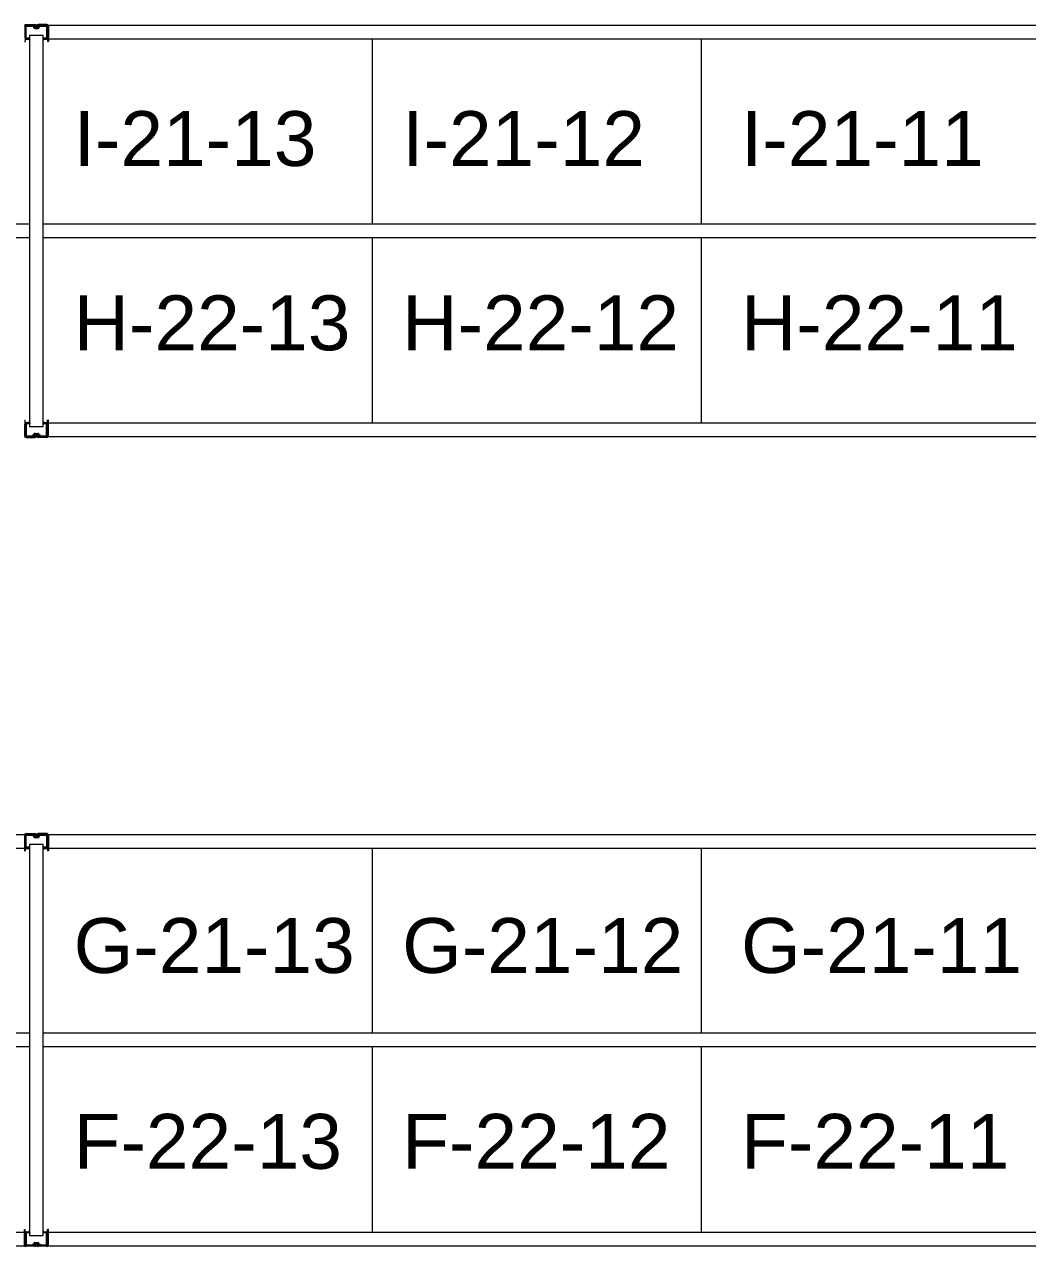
# Model space of a CAD drawing. Header units: inches. Extents: x 2743 to 10591, y -1604 to 5792.
# Drawn here: x 3122.3 to 3268.6, y 4045.9 to 4224.1 of the extents above; entities that cross this region are included whole.
import ezdxf

# ---------------------------------------------------------------- set-up
doc = ezdxf.new("R2010")
doc.units = ezdxf.units.IN
doc.header["$LTSCALE"] = 0.1875
doc.header["$MEASUREMENT"] = 0
for name, color, linetype, lineweight in [('22 Dimension', 7, 'Continuous', 5), ('32 Echelle', 160, 'Continuous', 15), ('33 Poutre', 30, 'Continuous', 15)]:
    doc.layers.add(name, color=color, linetype=linetype, lineweight=lineweight)
doc.styles.add('arial', font='')
doc.styles.get('arial').set_extended_font_data('Arial')

msp = doc.modelspace()

# ---------------------------------------------------------------- hatches: boundary and pattern name
at = {"layer": '32 Echelle'}
for points in [[(3123.08382, 4221.78941), (3123.08382, 4221.97691), (3122.89632, 4221.97691)], [(3123.08382, 4221.78941), (3123.08382, 4221.97691), (3122.89632, 4221.97691)], [(3125.08382, 4221.78941), (3125.08382, 4221.97691), (3125.27132, 4221.97691)], [(3125.08382, 4221.78941), (3125.08382, 4221.97691), (3125.27132, 4221.97691)], [(3123.08382, 4166.16441), (3123.08382, 4165.97691), (3122.89632, 4165.97691)], [(3123.08382, 4166.16441), (3123.08382, 4165.97691), (3122.89632, 4165.97691)], [(3125.08382, 4166.16441), (3125.08382, 4165.97691), (3125.27132, 4165.97691)], [(3125.08382, 4166.16441), (3125.08382, 4165.97691), (3125.27132, 4165.97691)], [(3123.08382, 4103.78941), (3123.08382, 4103.97691), (3122.89632, 4103.97691)], [(3123.08382, 4103.78941), (3123.08382, 4103.97691), (3122.89632, 4103.97691)], [(3125.08382, 4103.78941), (3125.08382, 4103.97691), (3125.27132, 4103.97691)], [(3125.08382, 4103.78941), (3125.08382, 4103.97691), (3125.27132, 4103.97691)], [(3123.08382, 4048.16441), (3123.08382, 4047.97691), (3122.89632, 4047.97691)], [(3123.08382, 4048.16441), (3123.08382, 4047.97691), (3122.89632, 4047.97691)], [(3125.08382, 4048.16441), (3125.08382, 4047.97691), (3125.27132, 4047.97691)], [(3125.08382, 4048.16441), (3125.08382, 4047.97691), (3125.27132, 4047.97691)]]:
    msp.add_hatch(color=256, dxfattribs=at).paths.add_polyline_path(points)

# ---------------------------------------------------------------- linework, layer by layer
at = {"layer": '22 Dimension'}
for p, q in [((3173.08382, 4194.97691), (3173.08382, 4221.97691)), ((3221.08382, 4194.97691), (3221.08382, 4221.97691)), ((3123.08382, 4194.97691), (2977.45882, 4194.97691)), ((3270.70882, 4194.97691), (3125.08382, 4194.97691)), ((3123.08382, 4192.97691), (2977.45882, 4192.97691)), ((3270.70882, 4192.97691), (3125.08382, 4192.97691)), ((3173.08382, 4165.97691), (3173.08382, 4192.97691)), ((3221.08382, 4165.97691), (3221.08382, 4192.97691)), ((3173.08382, 4076.97691), (3173.08382, 4103.97691)), ((3221.08382, 4076.97691), (3221.08382, 4103.97691)), ((3123.08382, 4076.97691), (2977.45882, 4076.97691)), ((3270.70882, 4076.97691), (3125.08382, 4076.97691)), ((3123.08382, 4074.97691), (2977.45882, 4074.97691)), ((3270.70882, 4074.97691), (3125.08382, 4074.97691)), ((3173.08382, 4047.97691), (3173.08382, 4074.97691)), ((3221.08382, 4047.97691), (3221.08382, 4074.97691))]:
    msp.add_line(p, q, dxfattribs=at)
at = {"layer": '32 Echelle', "linetype": 'Continuous', "lineweight": 25}
for p, q in [((3122.45886, 4223.79316), (3122.45886, 4222.16066)), ((3122.45886, 4223.79316), (3122.45886, 4222.16066)), ((3122.54886, 4222.16066), (3122.54886, 4223.79316)), ((3122.54886, 4222.16066), (3122.54886, 4223.79316)), ((3123.57145, 4223.97691), (3122.64261, 4223.97691)), ((3123.57145, 4223.97691), (3122.64261, 4223.97691)), ((3122.64261, 4223.88691), (3123.57145, 4223.88691)), ((3122.64261, 4223.88691), (3123.57145, 4223.88691)), ((3123.6611, 4223.82057), (3123.70501, 4223.67693)), ((3123.6611, 4223.82057), (3123.70501, 4223.67693)), ((3123.79108, 4223.70325), (3123.74717, 4223.84688)), ((3123.79108, 4223.70325), (3123.74717, 4223.84688)), ((3124.2869, 4223.63691), (3123.88073, 4223.63691)), ((3124.2869, 4223.63691), (3123.88073, 4223.63691)), ((3123.88073, 4223.54691), (3124.2869, 4223.54691)), ((3123.88073, 4223.54691), (3124.2869, 4223.54691)), ((3124.42047, 4223.84688), (3124.37655, 4223.70325)), ((3124.42047, 4223.84688), (3124.37655, 4223.70325)), ((3124.46262, 4223.67693), (3124.50653, 4223.82057)), ((3124.46262, 4223.67693), (3124.50653, 4223.82057)), ((3125.52502, 4223.97691), (3124.59619, 4223.97691)), ((3125.52502, 4223.97691), (3124.59619, 4223.97691)), ((3124.59619, 4223.88691), (3125.52502, 4223.88691)), ((3124.59619, 4223.88691), (3125.52502, 4223.88691)), ((3125.61877, 4223.79316), (3125.61877, 4222.16066)), ((3125.61877, 4223.79316), (3125.61877, 4222.16066)), ((3125.70877, 4222.16066), (3125.70877, 4223.79316)), ((3125.70877, 4222.16066), (3125.70877, 4223.79316)), ((3123.05886, 4222.06691), (3122.64261, 4222.06691)), ((3123.05886, 4222.06691), (3122.64261, 4222.06691)), ((3122.64261, 4221.97691), (3123.05886, 4221.97691)), ((3122.64261, 4221.97691), (3123.05886, 4221.97691)), ((3123.05886, 4221.97691), (3123.05886, 4222.06691)), ((3123.05886, 4221.97691), (3123.05886, 4222.06691)), ((3125.52502, 4222.06691), (3125.10877, 4222.06691)), ((3125.10877, 4222.06691), (3125.10877, 4221.97691)), ((3125.52502, 4222.06691), (3125.10877, 4222.06691)), ((3125.10877, 4222.06691), (3125.10877, 4221.97691)), ((3125.10877, 4221.97691), (3125.52502, 4221.97691)), ((3125.10877, 4221.97691), (3125.52502, 4221.97691)), ((3122.45886, 4164.16066), (3122.45886, 4165.79316)), ((3122.45886, 4164.16066), (3122.45886, 4165.79316)), ((3122.54886, 4165.79316), (3122.54886, 4164.16066)), ((3122.54886, 4165.79316), (3122.54886, 4164.16066)), ((3122.64261, 4165.97691), (3123.05886, 4165.97691)), ((3122.64261, 4165.97691), (3123.05886, 4165.97691)), ((3123.05886, 4165.88691), (3122.64261, 4165.88691)), ((3123.05886, 4165.88691), (3122.64261, 4165.88691)), ((3123.05886, 4165.97691), (3123.05886, 4165.88691)), ((3123.05886, 4165.97691), (3123.05886, 4165.88691)), ((3125.10877, 4165.97691), (3125.52502, 4165.97691)), ((3125.10877, 4165.88691), (3125.10877, 4165.97691)), ((3125.10877, 4165.97691), (3125.52502, 4165.97691)), ((3125.10877, 4165.88691), (3125.10877, 4165.97691)), ((3125.52502, 4165.88691), (3125.10877, 4165.88691)), ((3125.52502, 4165.88691), (3125.10877, 4165.88691)), ((3125.61877, 4164.16066), (3125.61877, 4165.79316)), ((3125.61877, 4164.16066), (3125.61877, 4165.79316)), ((3125.70877, 4165.79316), (3125.70877, 4164.16066)), ((3125.70877, 4165.79316), (3125.70877, 4164.16066)), ((3122.64261, 4164.06691), (3123.57145, 4164.06691)), ((3122.64261, 4164.06691), (3123.57145, 4164.06691)), ((3123.57145, 4163.97691), (3122.64261, 4163.97691)), ((3123.57145, 4163.97691), (3122.64261, 4163.97691)), ((3123.6611, 4164.13325), (3123.70501, 4164.27688)), ((3123.6611, 4164.13325), (3123.70501, 4164.27688)), ((3123.79108, 4164.25057), (3123.74717, 4164.10693)), ((3123.79108, 4164.25057), (3123.74717, 4164.10693)), ((3123.88073, 4164.40691), (3124.2869, 4164.40691)), ((3123.88073, 4164.40691), (3124.2869, 4164.40691)), ((3124.2869, 4164.31691), (3123.88073, 4164.31691)), ((3124.2869, 4164.31691), (3123.88073, 4164.31691)), ((3124.42047, 4164.10693), (3124.37655, 4164.25057)), ((3124.42047, 4164.10693), (3124.37655, 4164.25057)), ((3124.46262, 4164.27688), (3124.50653, 4164.13325)), ((3124.46262, 4164.27688), (3124.50653, 4164.13325)), ((3124.59619, 4164.06691), (3125.52502, 4164.06691)), ((3124.59619, 4164.06691), (3125.52502, 4164.06691)), ((3125.52502, 4163.97691), (3124.59619, 4163.97691)), ((3125.52502, 4163.97691), (3124.59619, 4163.97691)), ((3122.45886, 4105.79316), (3122.45886, 4104.16066)), ((3122.45886, 4105.79316), (3122.45886, 4104.16066)), ((3122.54886, 4104.16066), (3122.54886, 4105.79316)), ((3122.54886, 4104.16066), (3122.54886, 4105.79316)), ((3123.57145, 4105.97691), (3122.64261, 4105.97691)), ((3123.57145, 4105.97691), (3122.64261, 4105.97691)), ((3122.64261, 4105.88691), (3123.57145, 4105.88691)), ((3122.64261, 4105.88691), (3123.57145, 4105.88691)), ((3123.6611, 4105.82057), (3123.70501, 4105.67693)), ((3123.6611, 4105.82057), (3123.70501, 4105.67693)), ((3123.79108, 4105.70325), (3123.74717, 4105.84688)), ((3123.79108, 4105.70325), (3123.74717, 4105.84688)), ((3124.2869, 4105.63691), (3123.88073, 4105.63691)), ((3124.2869, 4105.63691), (3123.88073, 4105.63691)), ((3123.88073, 4105.54691), (3124.2869, 4105.54691)), ((3123.88073, 4105.54691), (3124.2869, 4105.54691)), ((3124.42047, 4105.84688), (3124.37655, 4105.70325)), ((3124.42047, 4105.84688), (3124.37655, 4105.70325)), ((3124.46262, 4105.67693), (3124.50653, 4105.82057)), ((3124.46262, 4105.67693), (3124.50653, 4105.82057)), ((3125.52502, 4105.97691), (3124.59619, 4105.97691)), ((3125.52502, 4105.97691), (3124.59619, 4105.97691)), ((3124.59619, 4105.88691), (3125.52502, 4105.88691)), ((3124.59619, 4105.88691), (3125.52502, 4105.88691)), ((3125.61877, 4105.79316), (3125.61877, 4104.16066)), ((3125.61877, 4105.79316), (3125.61877, 4104.16066)), ((3125.70877, 4104.16066), (3125.70877, 4105.79316)), ((3125.70877, 4104.16066), (3125.70877, 4105.79316)), ((3123.05886, 4104.06691), (3122.64261, 4104.06691)), ((3123.05886, 4104.06691), (3122.64261, 4104.06691)), ((3122.64261, 4103.97691), (3123.05886, 4103.97691)), ((3122.64261, 4103.97691), (3123.05886, 4103.97691)), ((3123.05886, 4103.97691), (3123.05886, 4104.06691)), ((3123.05886, 4103.97691), (3123.05886, 4104.06691)), ((3125.52502, 4104.06691), (3125.10877, 4104.06691)), ((3125.10877, 4104.06691), (3125.10877, 4103.97691)), ((3125.52502, 4104.06691), (3125.10877, 4104.06691)), ((3125.10877, 4104.06691), (3125.10877, 4103.97691)), ((3125.10877, 4103.97691), (3125.52502, 4103.97691)), ((3125.10877, 4103.97691), (3125.52502, 4103.97691)), ((3122.45886, 4046.16066), (3122.45886, 4047.79316)), ((3122.45886, 4046.16066), (3122.45886, 4047.79316)), ((3122.54886, 4047.79316), (3122.54886, 4046.16066)), ((3122.54886, 4047.79316), (3122.54886, 4046.16066)), ((3122.64261, 4047.97691), (3123.05886, 4047.97691)), ((3122.64261, 4047.97691), (3123.05886, 4047.97691)), ((3123.05886, 4047.88691), (3122.64261, 4047.88691)), ((3123.05886, 4047.88691), (3122.64261, 4047.88691)), ((3123.05886, 4047.97691), (3123.05886, 4047.88691)), ((3123.05886, 4047.97691), (3123.05886, 4047.88691)), ((3125.10877, 4047.97691), (3125.52502, 4047.97691)), ((3125.10877, 4047.88691), (3125.10877, 4047.97691)), ((3125.10877, 4047.97691), (3125.52502, 4047.97691)), ((3125.10877, 4047.88691), (3125.10877, 4047.97691)), ((3125.52502, 4047.88691), (3125.10877, 4047.88691)), ((3125.52502, 4047.88691), (3125.10877, 4047.88691)), ((3125.61877, 4046.16066), (3125.61877, 4047.79316)), ((3125.61877, 4046.16066), (3125.61877, 4047.79316)), ((3125.70877, 4047.79316), (3125.70877, 4046.16066)), ((3125.70877, 4047.79316), (3125.70877, 4046.16066)), ((3122.64261, 4046.06691), (3123.57145, 4046.06691)), ((3122.64261, 4046.06691), (3123.57145, 4046.06691)), ((3123.6611, 4046.13325), (3123.70501, 4046.27688)), ((3123.6611, 4046.13325), (3123.70501, 4046.27688)), ((3123.79108, 4046.25057), (3123.74717, 4046.10693)), ((3123.79108, 4046.25057), (3123.74717, 4046.10693)), ((3123.88073, 4046.40691), (3124.2869, 4046.40691)), ((3123.88073, 4046.40691), (3124.2869, 4046.40691)), ((3124.2869, 4046.31691), (3123.88073, 4046.31691)), ((3124.2869, 4046.31691), (3123.88073, 4046.31691)), ((3124.42047, 4046.10693), (3124.37655, 4046.25057)), ((3124.42047, 4046.10693), (3124.37655, 4046.25057)), ((3124.46262, 4046.27688), (3124.50653, 4046.13325)), ((3124.46262, 4046.27688), (3124.50653, 4046.13325)), ((3124.59619, 4046.06691), (3125.52502, 4046.06691)), ((3124.59619, 4046.06691), (3125.52502, 4046.06691)), ((3123.57145, 4045.97691), (3122.64261, 4045.97691)), ((3123.57145, 4045.97691), (3122.64261, 4045.97691)), ((3125.52502, 4045.97691), (3124.59619, 4045.97691)), ((3125.52502, 4045.97691), (3124.59619, 4045.97691))]:
    msp.add_line(p, q, dxfattribs=at)
at = {"layer": '32 Echelle'}
for p, q in [((3125.08382, 4222.47691), (3123.08382, 4222.47691)), ((3123.08382, 4222.47691), (3123.08382, 4165.47691)), ((3125.08382, 4222.47691), (3123.08382, 4222.47691)), ((3123.08382, 4222.47691), (3123.08382, 4165.47691)), ((3125.08382, 4165.47691), (3125.08382, 4222.47691)), ((3125.08382, 4165.47691), (3125.08382, 4222.47691)), ((3123.08382, 4221.97691), (3122.89632, 4221.97691)), ((3123.08382, 4221.78941), (3122.89632, 4221.97691)), ((3123.08382, 4221.97691), (3122.89632, 4221.97691)), ((3123.08382, 4221.78941), (3122.89632, 4221.97691)), ((3123.08382, 4221.78941), (3123.08382, 4221.97691)), ((3123.08382, 4221.78941), (3123.08382, 4221.97691)), ((3125.08382, 4221.97691), (3125.27132, 4221.97691)), ((3125.08382, 4221.78941), (3125.08382, 4221.97691)), ((3125.08382, 4221.78941), (3125.27132, 4221.97691)), ((3125.08382, 4221.97691), (3125.27132, 4221.97691)), ((3125.08382, 4221.78941), (3125.08382, 4221.97691)), ((3125.08382, 4221.78941), (3125.27132, 4221.97691)), ((3123.08382, 4166.16441), (3122.89632, 4165.97691)), ((3123.08382, 4166.16441), (3122.89632, 4165.97691)), ((3123.08382, 4165.97691), (3122.89632, 4165.97691)), ((3123.08382, 4165.97691), (3122.89632, 4165.97691)), ((3123.08382, 4166.16441), (3123.08382, 4165.97691)), ((3123.08382, 4166.16441), (3123.08382, 4165.97691)), ((3123.08382, 4165.47691), (3125.08382, 4165.47691)), ((3123.08382, 4165.47691), (3125.08382, 4165.47691)), ((3125.08382, 4166.16441), (3125.08382, 4165.97691)), ((3125.08382, 4166.16441), (3125.27132, 4165.97691)), ((3125.08382, 4166.16441), (3125.08382, 4165.97691)), ((3125.08382, 4166.16441), (3125.27132, 4165.97691)), ((3125.08382, 4165.97691), (3125.27132, 4165.97691)), ((3125.08382, 4165.97691), (3125.27132, 4165.97691)), ((3123.08382, 4103.97691), (3122.89632, 4103.97691)), ((3123.08382, 4103.78941), (3122.89632, 4103.97691)), ((3123.08382, 4103.97691), (3122.89632, 4103.97691)), ((3123.08382, 4103.78941), (3122.89632, 4103.97691)), ((3125.08382, 4104.47691), (3123.08382, 4104.47691)), ((3123.08382, 4104.47691), (3123.08382, 4047.47691)), ((3125.08382, 4104.47691), (3123.08382, 4104.47691)), ((3123.08382, 4104.47691), (3123.08382, 4047.47691)), ((3123.08382, 4103.78941), (3123.08382, 4103.97691)), ((3123.08382, 4103.78941), (3123.08382, 4103.97691)), ((3125.08382, 4047.47691), (3125.08382, 4104.47691)), ((3125.08382, 4047.47691), (3125.08382, 4104.47691)), ((3125.08382, 4103.97691), (3125.27132, 4103.97691)), ((3125.08382, 4103.78941), (3125.08382, 4103.97691)), ((3125.08382, 4103.78941), (3125.27132, 4103.97691)), ((3125.08382, 4103.97691), (3125.27132, 4103.97691)), ((3125.08382, 4103.78941), (3125.08382, 4103.97691)), ((3125.08382, 4103.78941), (3125.27132, 4103.97691)), ((3123.08382, 4048.16441), (3122.89632, 4047.97691)), ((3123.08382, 4048.16441), (3122.89632, 4047.97691)), ((3123.08382, 4047.97691), (3122.89632, 4047.97691)), ((3123.08382, 4047.97691), (3122.89632, 4047.97691)), ((3123.08382, 4048.16441), (3123.08382, 4047.97691)), ((3123.08382, 4048.16441), (3123.08382, 4047.97691)), ((3125.08382, 4048.16441), (3125.08382, 4047.97691)), ((3125.08382, 4048.16441), (3125.27132, 4047.97691)), ((3125.08382, 4048.16441), (3125.08382, 4047.97691)), ((3125.08382, 4048.16441), (3125.27132, 4047.97691)), ((3125.08382, 4047.97691), (3125.27132, 4047.97691)), ((3125.08382, 4047.97691), (3125.27132, 4047.97691)), ((3123.08382, 4047.47691), (3125.08382, 4047.47691)), ((3123.08382, 4047.47691), (3125.08382, 4047.47691))]:
    msp.add_line(p, q, dxfattribs=at)
at = {"layer": '32 Echelle', "linetype": 'Continuous', "lineweight": 25}
for centre, radius, start, end in [((3122.64261, 4223.79316), 0.18375, 90, 180), ((3122.64261, 4223.79316), 0.18375, 90, 180), ((3122.64261, 4223.79316), 0.09375, 90, 180), ((3122.64261, 4223.79316), 0.09375, 90, 180), ((3123.57145, 4223.79316), 0.18375, 17, 90), ((3123.57145, 4223.79316), 0.18375, 17, 90), ((3123.57145, 4223.79316), 0.09375, 17, 90), ((3123.57145, 4223.79316), 0.09375, 17, 90), ((3123.88073, 4223.73066), 0.18375, 197, 270), ((3123.88073, 4223.73066), 0.18375, 197, 270), ((3123.88073, 4223.73066), 0.09375, 197, 270), ((3123.88073, 4223.73066), 0.09375, 197, 270), ((3124.2869, 4223.73066), 0.09375, 270, 343), ((3124.2869, 4223.73066), 0.09375, 270, 343), ((3124.2869, 4223.73066), 0.18375, 270, 343), ((3124.2869, 4223.73066), 0.18375, 270, 343), ((3124.59619, 4223.79316), 0.18375, 90, 163), ((3124.59619, 4223.79316), 0.18375, 90, 163), ((3124.59619, 4223.79316), 0.09375, 90, 163), ((3124.59619, 4223.79316), 0.09375, 90, 163), ((3125.52502, 4223.79316), 0.18375, 0, 90), ((3125.52502, 4223.79316), 0.18375, 0, 90), ((3125.52502, 4223.79316), 0.09375, 0, 90), ((3125.52502, 4223.79316), 0.09375, 0, 90), ((3122.64261, 4222.16066), 0.18375, 180, 270), ((3122.64261, 4222.16066), 0.18375, 180, 270), ((3122.64261, 4222.16066), 0.09375, 180, 270), ((3122.64261, 4222.16066), 0.09375, 180, 270), ((3125.52502, 4222.16066), 0.09375, 270, 0), ((3125.52502, 4222.16066), 0.18375, 270, 0), ((3125.52502, 4222.16066), 0.09375, 270, 0), ((3125.52502, 4222.16066), 0.18375, 270, 0), ((3122.64261, 4165.79316), 0.18375, 90, 180), ((3122.64261, 4165.79316), 0.18375, 90, 180), ((3122.64261, 4165.79316), 0.09375, 90, 180), ((3122.64261, 4165.79316), 0.09375, 90, 180), ((3125.52502, 4165.79316), 0.18375, 0, 90), ((3125.52502, 4165.79316), 0.18375, 0, 90), ((3125.52502, 4165.79316), 0.09375, 0, 90), ((3125.52502, 4165.79316), 0.09375, 0, 90), ((3122.64261, 4164.16066), 0.18375, 180, 270), ((3122.64261, 4164.16066), 0.18375, 180, 270), ((3122.64261, 4164.16066), 0.09375, 180, 270), ((3122.64261, 4164.16066), 0.09375, 180, 270), ((3123.57145, 4164.16066), 0.09375, 270, 343), ((3123.57145, 4164.16066), 0.09375, 270, 343), ((3123.57145, 4164.16066), 0.18375, 270, 343), ((3123.57145, 4164.16066), 0.18375, 270, 343), ((3123.88073, 4164.22316), 0.18375, 90, 163), ((3123.88073, 4164.22316), 0.18375, 90, 163), ((3123.88073, 4164.22316), 0.09375, 90, 163), ((3123.88073, 4164.22316), 0.09375, 90, 163), ((3124.2869, 4164.22316), 0.18375, 17, 90), ((3124.2869, 4164.22316), 0.18375, 17, 90), ((3124.2869, 4164.22316), 0.09375, 17, 90), ((3124.2869, 4164.22316), 0.09375, 17, 90), ((3124.59619, 4164.16066), 0.18375, 197, 270), ((3124.59619, 4164.16066), 0.18375, 197, 270), ((3124.59619, 4164.16066), 0.09375, 197, 270), ((3124.59619, 4164.16066), 0.09375, 197, 270), ((3125.52502, 4164.16066), 0.09375, 270, 0), ((3125.52502, 4164.16066), 0.18375, 270, 0), ((3125.52502, 4164.16066), 0.09375, 270, 0), ((3125.52502, 4164.16066), 0.18375, 270, 0), ((3122.64261, 4105.79316), 0.18375, 90, 180), ((3122.64261, 4105.79316), 0.18375, 90, 180), ((3122.64261, 4105.79316), 0.09375, 90, 180), ((3122.64261, 4105.79316), 0.09375, 90, 180), ((3123.57145, 4105.79316), 0.18375, 17, 90), ((3123.57145, 4105.79316), 0.18375, 17, 90), ((3123.57145, 4105.79316), 0.09375, 17, 90), ((3123.57145, 4105.79316), 0.09375, 17, 90), ((3123.88073, 4105.73066), 0.18375, 197, 270), ((3123.88073, 4105.73066), 0.18375, 197, 270), ((3123.88073, 4105.73066), 0.09375, 197, 270), ((3123.88073, 4105.73066), 0.09375, 197, 270), ((3124.2869, 4105.73066), 0.09375, 270, 343), ((3124.2869, 4105.73066), 0.09375, 270, 343), ((3124.2869, 4105.73066), 0.18375, 270, 343), ((3124.2869, 4105.73066), 0.18375, 270, 343), ((3124.59619, 4105.79316), 0.18375, 90, 163), ((3124.59619, 4105.79316), 0.18375, 90, 163), ((3124.59619, 4105.79316), 0.09375, 90, 163), ((3124.59619, 4105.79316), 0.09375, 90, 163), ((3125.52502, 4105.79316), 0.18375, 0, 90), ((3125.52502, 4105.79316), 0.18375, 0, 90), ((3125.52502, 4105.79316), 0.09375, 0, 90), ((3125.52502, 4105.79316), 0.09375, 0, 90), ((3122.64261, 4104.16066), 0.18375, 180, 270), ((3122.64261, 4104.16066), 0.18375, 180, 270), ((3122.64261, 4104.16066), 0.09375, 180, 270), ((3122.64261, 4104.16066), 0.09375, 180, 270), ((3125.52502, 4104.16066), 0.09375, 270, 0), ((3125.52502, 4104.16066), 0.18375, 270, 0), ((3125.52502, 4104.16066), 0.09375, 270, 0), ((3125.52502, 4104.16066), 0.18375, 270, 0), ((3122.64261, 4047.79316), 0.18375, 90, 180), ((3122.64261, 4047.79316), 0.18375, 90, 180), ((3122.64261, 4047.79316), 0.09375, 90, 180), ((3122.64261, 4047.79316), 0.09375, 90, 180), ((3125.52502, 4047.79316), 0.18375, 0, 90), ((3125.52502, 4047.79316), 0.18375, 0, 90), ((3125.52502, 4047.79316), 0.09375, 0, 90), ((3125.52502, 4047.79316), 0.09375, 0, 90), ((3122.64261, 4046.16066), 0.18375, 180, 270), ((3122.64261, 4046.16066), 0.18375, 180, 270), ((3122.64261, 4046.16066), 0.09375, 180, 270), ((3122.64261, 4046.16066), 0.09375, 180, 270), ((3123.57145, 4046.16066), 0.09375, 270, 343), ((3123.57145, 4046.16066), 0.09375, 270, 343), ((3123.57145, 4046.16066), 0.18375, 270, 343), ((3123.57145, 4046.16066), 0.18375, 270, 343), ((3123.88073, 4046.22316), 0.18375, 90, 163), ((3123.88073, 4046.22316), 0.18375, 90, 163), ((3123.88073, 4046.22316), 0.09375, 90, 163), ((3123.88073, 4046.22316), 0.09375, 90, 163), ((3124.2869, 4046.22316), 0.18375, 17, 90), ((3124.2869, 4046.22316), 0.18375, 17, 90), ((3124.2869, 4046.22316), 0.09375, 17, 90), ((3124.2869, 4046.22316), 0.09375, 17, 90), ((3124.59619, 4046.16066), 0.18375, 197, 270), ((3124.59619, 4046.16066), 0.18375, 197, 270), ((3124.59619, 4046.16066), 0.09375, 197, 270), ((3124.59619, 4046.16066), 0.09375, 197, 270), ((3125.52502, 4046.16066), 0.09375, 270, 0), ((3125.52502, 4046.16066), 0.18375, 270, 0), ((3125.52502, 4046.16066), 0.09375, 270, 0), ((3125.52502, 4046.16066), 0.18375, 270, 0)]:
    msp.add_arc(centre, radius, start, end, dxfattribs=at)
at = {"layer": '33 Poutre'}
for p, q in [((3122.45282, 4223.85191), (3122.45282, 4221.59591)), ((3122.57782, 4224.09591), (3123.83982, 4224.09591)), ((3123.83982, 4223.97691), (3122.57782, 4223.97691)), ((3123.96482, 4223.63691), (3123.96482, 4223.85191)), ((3123.96482, 4223.63691), (3124.08382, 4223.63691)), ((3124.08382, 4223.63691), (3124.08382, 4223.85191)), ((3124.08382, 4223.63691), (3124.08382, 4223.85191)), ((3124.20282, 4223.63691), (3124.08382, 4223.63691)), ((3124.20282, 4223.63691), (3124.20282, 4223.85191)), ((3125.58982, 4224.09591), (3124.32782, 4224.09591)), ((3124.32782, 4223.97691), (3125.58982, 4223.97691)), ((3125.71482, 4223.85191), (3125.71482, 4221.59591)), ((3125.83382, 4223.97691), (3269.95882, 4223.97691)), ((3125.83382, 4223.97691), (3125.83382, 4221.97691)), ((3125.83382, 4223.85191), (3125.83382, 4221.59591)), ((3122.33382, 4221.59591), (3122.45282, 4221.59591)), ((3125.83382, 4221.59591), (3125.71482, 4221.59591)), ((3125.83382, 4221.97691), (3269.95882, 4221.97691)), ((3122.33382, 4166.35791), (3122.45282, 4166.35791)), ((3122.45282, 4164.10191), (3122.45282, 4166.35791)), ((3125.83382, 4166.35791), (3125.71482, 4166.35791)), ((3125.71482, 4164.10191), (3125.71482, 4166.35791)), ((3125.83382, 4164.10191), (3125.83382, 4166.35791)), ((3125.83382, 4165.97691), (3269.95882, 4165.97691)), ((3125.83382, 4163.97691), (3125.83382, 4165.97691)), ((3123.83982, 4163.97691), (3122.57782, 4163.97691)), ((3122.57782, 4163.85791), (3123.83982, 4163.85791)), ((3123.96482, 4164.31691), (3123.96482, 4164.10191)), ((3123.96482, 4164.31691), (3124.08382, 4164.31691)), ((3124.08382, 4164.31691), (3124.08382, 4164.10191)), ((3124.08382, 4164.31691), (3124.08382, 4164.10191)), ((3124.20282, 4164.31691), (3124.08382, 4164.31691)), ((3124.20282, 4164.31691), (3124.20282, 4164.10191)), ((3124.32782, 4163.97691), (3125.58982, 4163.97691)), ((3125.58982, 4163.85791), (3124.32782, 4163.85791)), ((3125.83382, 4163.97691), (3269.95882, 4163.97691)), ((2978.20882, 4105.97691), (3122.33382, 4105.97691)), ((3122.33382, 4105.97691), (3122.33382, 4103.97691)), ((3122.33382, 4105.85191), (3122.33382, 4103.59591)), ((3122.45282, 4105.85191), (3122.45282, 4103.59591)), ((3122.57782, 4106.09591), (3123.83982, 4106.09591)), ((3123.83982, 4105.97691), (3122.57782, 4105.97691)), ((3123.96482, 4105.63691), (3123.96482, 4105.85191)), ((3123.96482, 4105.63691), (3124.08382, 4105.63691)), ((3124.08382, 4105.63691), (3124.08382, 4105.85191)), ((3124.08382, 4105.63691), (3124.08382, 4105.85191)), ((3124.20282, 4105.63691), (3124.08382, 4105.63691)), ((3124.20282, 4105.63691), (3124.20282, 4105.85191)), ((3125.58982, 4106.09591), (3124.32782, 4106.09591)), ((3124.32782, 4105.97691), (3125.58982, 4105.97691)), ((3125.71482, 4105.85191), (3125.71482, 4103.59591)), ((3125.83382, 4105.97691), (3269.95882, 4105.97691)), ((3125.83382, 4105.97691), (3125.83382, 4103.97691)), ((3125.83382, 4105.85191), (3125.83382, 4103.59591)), ((2978.20882, 4103.97691), (3122.33382, 4103.97691)), ((3122.33382, 4103.59591), (3122.45282, 4103.59591)), ((3125.83382, 4103.59591), (3125.71482, 4103.59591)), ((3125.83382, 4103.97691), (3269.95882, 4103.97691)), ((2978.20882, 4047.97691), (3122.33382, 4047.97691)), ((3122.33382, 4046.10191), (3122.33382, 4048.35791)), ((3122.33382, 4048.35791), (3122.45282, 4048.35791)), ((3122.33382, 4045.97691), (3122.33382, 4047.97691)), ((3122.45282, 4046.10191), (3122.45282, 4048.35791)), ((3125.83382, 4048.35791), (3125.71482, 4048.35791)), ((3125.71482, 4046.10191), (3125.71482, 4048.35791)), ((3125.83382, 4046.10191), (3125.83382, 4048.35791)), ((3125.83382, 4047.97691), (3269.95882, 4047.97691)), ((3125.83382, 4045.97691), (3125.83382, 4047.97691)), ((3123.96482, 4046.31691), (3123.96482, 4046.10191)), ((3123.96482, 4046.31691), (3124.08382, 4046.31691)), ((3124.08382, 4046.31691), (3124.08382, 4046.10191)), ((3124.08382, 4046.31691), (3124.08382, 4046.10191)), ((3124.20282, 4046.31691), (3124.08382, 4046.31691)), ((3124.20282, 4046.31691), (3124.20282, 4046.10191)), ((2978.20882, 4045.97691), (3122.33382, 4045.97691)), ((3123.83982, 4045.97691), (3122.57782, 4045.97691)), ((3124.32782, 4045.97691), (3125.58982, 4045.97691)), ((3125.83382, 4045.97691), (3269.95882, 4045.97691))]:
    msp.add_line(p, q, dxfattribs=at)
for centre, radius, start, end in [((3122.57782, 4223.85191), 0.244, 90, 180), ((3122.57782, 4223.85191), 0.125, 90, 180), ((3123.83982, 4223.85191), 0.244, 0, 90), ((3123.83982, 4223.85191), 0.125, 0, 90), ((3124.32782, 4223.85191), 0.244, 90, 180), ((3124.32782, 4223.85191), 0.125, 90, 180), ((3125.58982, 4223.85191), 0.244, 0, 90), ((3125.58982, 4223.85191), 0.125, 0, 90), ((3122.57782, 4164.10191), 0.244, 180, 270), ((3122.57782, 4164.10191), 0.125, 180, 270), ((3123.83982, 4164.10191), 0.125, 270, 0), ((3123.83982, 4164.10191), 0.244, 270, 0), ((3124.32782, 4164.10191), 0.244, 180, 270), ((3124.32782, 4164.10191), 0.125, 180, 270), ((3125.58982, 4164.10191), 0.244, 270, 0), ((3125.58982, 4164.10191), 0.125, 270, 0), ((3122.57782, 4105.85191), 0.244, 90, 180), ((3122.57782, 4105.85191), 0.125, 90, 180), ((3123.83982, 4105.85191), 0.244, 0, 90), ((3123.83982, 4105.85191), 0.125, 0, 90), ((3124.32782, 4105.85191), 0.244, 90, 180), ((3124.32782, 4105.85191), 0.125, 90, 180), ((3125.58982, 4105.85191), 0.244, 0, 90), ((3125.58982, 4105.85191), 0.125, 0, 90), ((3122.57782, 4046.10191), 0.244, 180, 270), ((3122.57782, 4046.10191), 0.125, 180, 270), ((3123.83982, 4046.10191), 0.125, 270, 0), ((3123.83982, 4046.10191), 0.244, 270, 0), ((3124.32782, 4046.10191), 0.244, 180, 270), ((3124.32782, 4046.10191), 0.125, 180, 270), ((3125.58982, 4046.10191), 0.244, 270, 0), ((3125.58982, 4046.10191), 0.125, 270, 0)]:
    msp.add_arc(centre, radius, start, end, dxfattribs=at)

# ---------------------------------------------------------------- texts
at = {"layer": '22 Dimension', "char_height": 8, "attachment_point": 1, "style": 'arial'}
for s, insert in [('{\\fArial Unicode MS|b0|i0|c0|p2;\\C8;I-21-13}', (3129.50758, 4211.44855)), ('{\\fArial Unicode MS|b0|i0|c0|p2;\\C8;I-21-12}', (3177.42095, 4211.44855)), ('{\\fArial Unicode MS|b0|i0|c0|p2;\\C8;I-21-11}', (3226.83748, 4211.44855)), ('{\\fArial Unicode MS|b0|i0|c0|p2;\\C8;H-22-13}', (3129.50758, 4184.57601)), ('{\\fArial Unicode MS|b0|i0|c0|p2;\\C8;H-22-12}', (3177.42095, 4184.57601)), ('{\\fArial Unicode MS|b0|i0|c0|p2;\\C8;H-22-11}', (3226.83748, 4184.57601)), ('{\\fArial Unicode MS|b0|i0|c0|p2;\\C8;G-21-13}', (3129.50758, 4093.76122)), ('{\\fArial Unicode MS|b0|i0|c0|p2;\\C8;G-21-12}', (3177.42095, 4093.76122)), ('{\\fArial Unicode MS|b0|i0|c0|p2;\\C8;G-21-11}', (3226.83748, 4093.76122)), ('{\\fArial Unicode MS|b0|i0|c0|p2;\\C8;F-22-13}', (3129.50758, 4065.20067)), ('{\\fArial Unicode MS|b0|i0|c0|p2;\\C8;F-22-12}', (3177.42095, 4065.20067)), ('{\\fArial Unicode MS|b0|i0|c0|p2;\\C8;F-22-11}', (3226.83748, 4065.20067))]:
    msp.add_mtext_dynamic_manual_height_columns(s, width=68.8901007, gutter_width=5, heights=[0], dxfattribs=dict(at, insert=insert))

doc.saveas('drawing.dxf')
